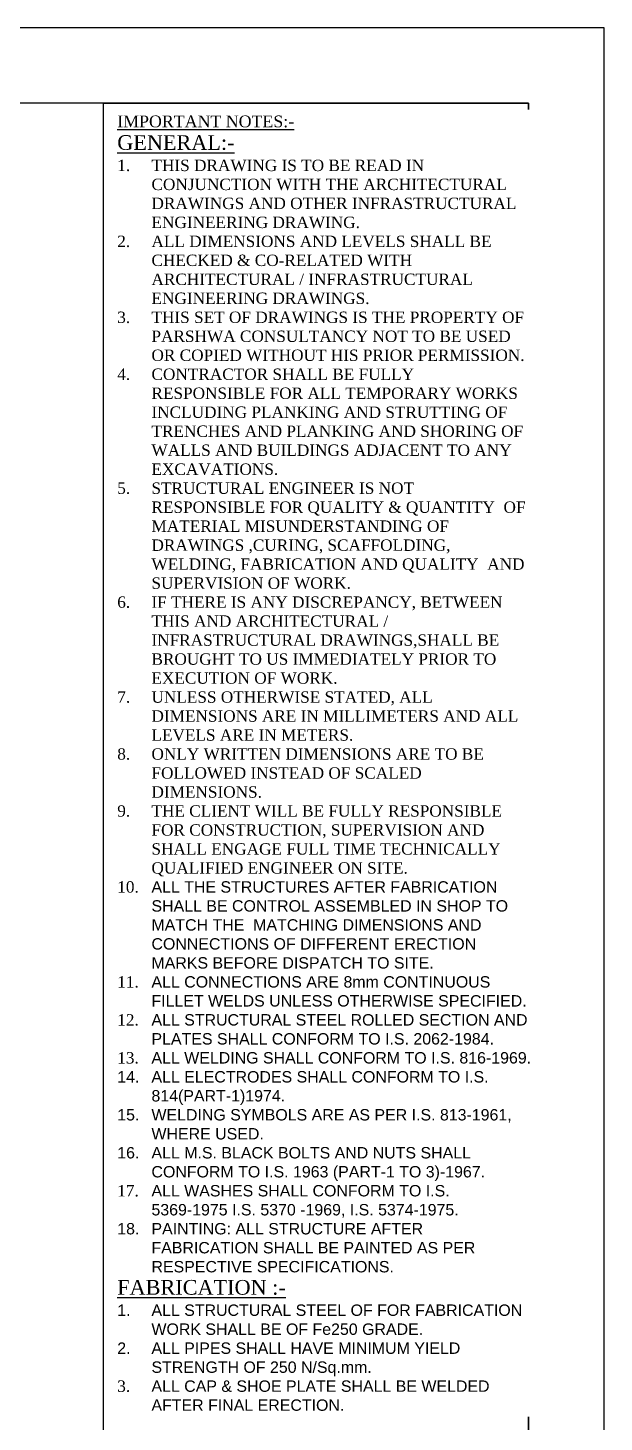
# Model space of a CAD drawing. Header units: millimetres. Extents: x 3470347 to 5996549, y -3470518 to 17149644.
# Drawn here: x 4776740 to 4787116, y 6973861 to 6998991 of the extents above; entities that cross this region are included whole.
import ezdxf

# ---------------------------------------------------------------- set-up
doc = ezdxf.new("R2010")
doc.units = ezdxf.units.MM
doc.header["$MEASUREMENT"] = 0
doc.layers.get('0').update_dxf_attribs({"linetype": 'CONTINUOUS', "lineweight": 25})
doc.layers.add('Grid', color=44, linetype='CONTINUOUS')
doc.layers.add('SHEET', color=7, linetype='CONTINUOUS', lineweight=15)
doc.styles.add('Aerial', font='times.ttf')

msp = doc.modelspace()

# ---------------------------------------------------------------- linework, layer by layer
at = {"color": 192, "lineweight": 25, "elevation": 0}
msp.add_lwpolyline([(4715748.46, 6948528.95), (4787116.08, 6948528.95), (4787116.08, 6998990.95), (4715748.46, 6998990.95)], close=True, dxfattribs=at)
at = {"lineweight": 25, "elevation": 0}
msp.add_lwpolyline([(4785756.7, 6972707.79), (4778098.43, 6972707.79), (4778098.43, 6997634.12), (4785756.7, 6997634.12)], close=True, dxfattribs=at)
at = {"layer": 'SHEET', "color": 220, "lineweight": 25, "elevation": 0}
msp.add_lwpolyline([(4717107.84, 6949885.78), (4785756.7, 6949885.78), (4785756.7, 6997634.12), (4717107.84, 6997634.12)], close=True, dxfattribs=at)

# ---------------------------------------------------------------- next in the draw order: texts
at = {"layer": 'Grid', "color": 7, "lineweight": 25, "insert": (4778348.8, 6997411.71, 0), "char_height": 205.30928, "attachment_point": 1, "style": 'Aerial', "bg_fill": 2}
msp.add_mtext_dynamic_manual_height_columns('{\\H1.035928x;\\L\\C71;IMPORTANT NOTES:-\\P\\H1.245572x;\\C4;GENERAL:-}\\P\\pxi-3,l3,t3;1.^ITHIS DRAWING IS TO BE READ IN CONJUNCTION WITH THE ARCHITECTURAL DRAWINGS AND OTHER INFRASTRUCTURAL ENGINEERING DRAWING.\\P2.^IALL DIMENSIONS AND LEVELS SHALL BE CHECKED & CO-RELATED WITH ARCHITECTURAL / INFRASTRUCTURAL ENGINEERING DRAWINGS.\\P3.^I{\\C0;THIS SET OF DRAWINGS IS THE PROPERTY OF PARSHWA CONSULTANCY NOT TO BE USED OR COPIED WITHOUT HIS PRIOR PERMISSION.\\P4.^ICONTRACTOR SHALL BE FULLY RESPONSIBLE FOR ALL TEMPORARY WORKS INCLUDING PLANKING AND STRUTTING OF TRENCHES AND PLANKING AND SHORING OF WALLS AND BUILDINGS ADJACENT TO ANY EXCAVATIONS.\\P5.^ISTRUCTURAL ENGINEER IS NOT RESPONSIBLE FOR QUALITY & QUANTITY  OF MATERIAL MISUNDERSTANDING OF DRAWINGS ,CURING, SCAFFOLDING, WELDING, FABRICATION AND QUALITY  AND SUPERVISION OF WORK.}\\P6.^IIF THERE IS ANY DISCREPANCY, BETWEEN THIS AND ARCHITECTURAL / INFRASTRUCTURAL DRAWINGS,SHALL BE BROUGHT TO US IMMEDIATELY PRIOR TO \\A1;EXECUTION OF WORK.\\P7.^IUNLESS OTHERWISE STATED, ALL DIMENSIONS ARE IN MILLIMETERS AND ALL LEVELS ARE IN METERS.\\P8.^IONLY WRITTEN DIMENSIONS ARE TO BE FOLLOWED INSTEAD OF SCALED DIMENSIONS.\\P9.^I\\A0;\\C0;THE CLIENT WILL BE FULLY RESPONSIBLE FOR CONSTRUCTION, SUPERVISION AND SHALL ENGAGE FULL TIME TECHNICALLY QUALIFIED ENGINEER ON SITE.\\P\\A1;\\C7;10.^I\\A0;\\fArial|b0|i0|c0|p34;ALL THE STRUCTURES AFTER FABRICATION SHALL BE CONTROL ASSEMBLED IN SHOP TO MATCH THE  MATCHING DIMENSIONS AND CONNECTIONS OF DIFFERENT ERECTION MARKS BEFORE DISPATCH TO SITE.\\P\\A1;\\fTimes New Roman|b0|i0|c0|p18;11.^I\\A0;\\fArial|b0|i0|c0|p34;ALL CONNECTIONS ARE 8mm CONTINUOUS FILLET WELDS UNLESS OTHERWISE SPECIFIED.\\P\\A1;\\fTimes New Roman|b0|i0|c0|p18;12.^I\\A0;\\fArial|b0|i0|c0|p34;ALL STRUCTURAL STEEL ROLLED SECTION AND PLATES SHALL CONFORM TO I.S. 2062-1984.\\P\\A1;\\fTimes New Roman|b0|i0|c0|p18;13.^I\\A0;\\fArial|b0|i0|c0|p34;ALL WELDING SHALL CONFORM TO I.S. 816-1969.\\P14.^IALL ELECTRODES SHALL CONFORM TO I.S. 814(PART-1)1974.\\P15.^IWELDING SYMBOLS ARE AS PER I.S. 813-1961, WHERE USED.\\P16.^IALL M.S. BLACK BOLTS AND NUTS SHALL CONFORM TO I.S. 1963 (PART-1 TO 3)-1967.\\P\\A1;\\fTimes New Roman|b0|i0|c0|p18;17.^I\\A0;\\fArial|b0|i0|c0|p34;ALL WASHES SHALL CONFORM TO I.S. 5369-1975 I.S. 5370 -1969, I.S. 5374-1975.\\P18.^IPAINTING: ALL STRUCTURE AFTER FABRICATION SHALL BE PAINTED AS PER RESPECTIVE SPECIFICATIONS.\\P\\pi0,l0,tz;\\A1;\\fTimes New Roman|b0|i0|c0|p18;\\H1.290323x;\\L\\C4;FABRICATION :-\\P\\pi-3,l3,t3;\\fArial|b0|i0|c0|p34;\\H0.775x;\\l\\C7;1.^I\\A0;ALL STRUCTURAL STEEL OF FOR FABRICATION WORK SHALL BE OF Fe250 GRADE.\\P2.^IALL PIPES SHALL HAVE MINIMUM YIELD STRENGTH OF 250 N/Sq.mm.\\P\\fTimes New Roman|b0|i0|c0|p18;3.^I\\fArial|b0|i0|c0|p34;ALL CAP & SHOE PLATE SHALL BE WELDED AFTER FINAL ERECTION.', width=7403.3358, gutter_width=411.57, heights=[38057.4], dxfattribs=at)

doc.saveas('drawing.dxf')
